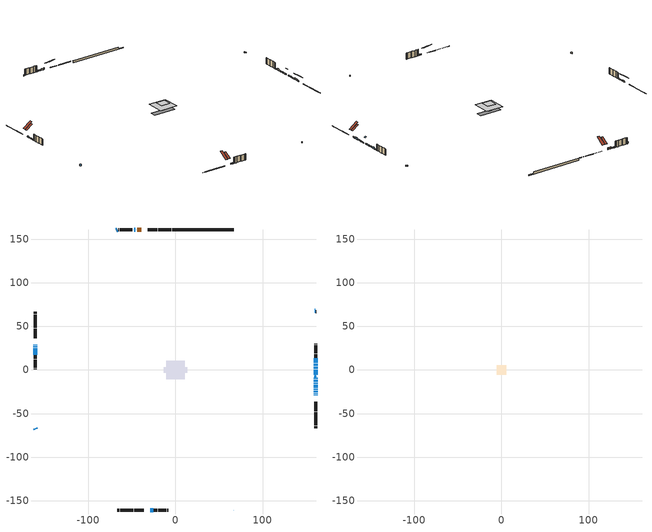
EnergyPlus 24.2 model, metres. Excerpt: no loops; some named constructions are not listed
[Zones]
conditioned space
 floor outside (Floor1 construction): -1.49,-1.49 -1.49,1.49 1.49,1.49 1.49,-1.49 z0.58
 floor outside (Floor2 construction): -2.28,-2.28 -2.28,2.28 2.28,2.28 2.28,-2.28 z0.58
 floor adiabatic (AdiabaticFloorConstruction): -10.5,-10.5 -10.5,10.5 10.5,10.5 10.5,-10.5 z5.46
 floor foundation (Slab1 construction): -13.54,-3.3 -13.54,3.3 13.54,3.3 13.54,-3.3 z-1.86
 wall outside (RimJoist1 construction): -1.52,161.19 -3.96,161.19 / -66.77,-161.19 -64.33,-161.19 / -161.19,66.77 -161.19,64.33 / 161.19,-66.77 161.19,-64.33 z0.58:0.88
 wall outside (RimJoist2 construction): -4.89,161.19 -19.96,161.19 / -63.4,-161.19 -48.33,-161.19 / -161.19,63.4 -161.19,48.33 / 161.19,-63.4 161.19,-48.33 z0.58:0.88
 wall outside (RimJoist3 construction): -20.89,161.19 -31.58,161.19 / -47.4,-161.19 -36.71,-161.19 / -161.19,47.4 -161.19,36.71 / 161.19,-47.4 161.19,-36.71 z0.58:0.88
 wall outside (AdiabaticWallConstruction 1): -39.56,161.19 -40.25,161.19 / -41.17,161.19 -43.82,161.19 z0.58:2.61
 wall outside (AdiabaticWallConstruction): 161.19,-28.73 161.19,-28.34 / 161.19,-27.42 161.19,-26.5 / -44.75,161.19 -45.21,161.19 / -46.13,161.19 -47.35,161.19 / -28.73,-161.19 -26.82,-161.19 / 161.19,-20.36 161.19,-16.7 / 161.19,-15.78 161.19,-14.55 / 161.19,-13.63 161.19,-11.19 / -48.28,161.19 -48.74,161.19 / 160.21,67.75 159.88,68.07 / 66.77,-161.19 67.09,-160.86 / -161.19,19.54 -161.19,17.71 / -25.89,-161.19 -25.69,-161.19 / 161.19,-5.69 161.19,-4.47 / 161.19,-3.54 161.19,-1.1 / 161.19,-0.17 161.19,0.44 / 161.19,1.37 161.19,3.8 / 161.19,4.73 161.19,7.17 / 161.19,10.86 161.19,13.3 z0.58:1.8; 161.19,-25.57 161.19,-23.74 / 161.19,-22.82 161.19,-21.29 / 161.19,8.1 161.19,9.93 z0.58:2.61; 161.19,66.77 160.86,67.09 / 161.19,-10.26 161.19,-9.04 z0.58:1.5; -66.77,161.19 -67.84,160.11 / -161.19,-66.77 -160.11,-67.84 / -161.19,27.49 -161.19,25.97 z0.58:2.1; -161.19,28.73 -161.19,28.42 z0.58:1.19; -161.19,25.04 -161.19,20.47 z0.58:1.49
 wall outside (Wall1 construction): -49.67,161.19 -50.5,161.19 / -24.76,-161.19 -23.93,-161.19 / -161.19,16.78 -161.19,15.95 / 161.19,14.23 161.19,15.06 z0.58:7.9
 wall outside (Wall2 construction): -51.43,161.19 -53.47,161.19 / -23,-161.19 -20.95,-161.19 / -161.19,15.02 -161.19,12.97 / 161.19,15.99 161.19,18.03 z0.58:7.9
 wall outside (Wall3 construction): -54.4,161.19 -58.54,161.19 / -20.02,-161.19 -15.89,-161.19 / -161.19,12.05 -161.19,7.91 / 161.19,18.96 161.19,23.09 z0.58:7.9
 wall outside (Wall4 construction): -59.47,161.19 -63.94,161.19 / -14.96,-161.19 -10.48,-161.19 / -161.19,6.98 -161.19,2.51 / 161.19,24.02 161.19,28.5 z0.58:7.9
 wall outside (Wall5 construction): -64.87,161.19 -65.84,161.19 / -9.56,-161.19 -8.59,-161.19 / -161.19,1.58 -161.19,0.61 / 161.19,29.43 161.19,30.4 z0.58:7.9
 wall foundation (FoundationWall1 construction): -0.59,161.19,-1.86 -0.59,161.19,0.58 60.03,161.19,0.58 60.03,161.19,-1.19 66.77,161.19,-1.19 66.77,161.19,-1.86
 window (WindowConstruction 22): 161.19,-28.73 161.19,-28.34 z0.58:1.8
 window (WindowConstruction 3): 161.19,-27.42 161.19,-26.5 z0.58:1.8
 window (WindowConstruction 4): 161.19,-25.57 161.19,-23.74 z0.58:2.61
 window (WindowConstruction 5): -44.75,161.19 -45.21,161.19 z0.58:1.8
 window (WindowConstruction 6): -46.13,161.19 -47.35,161.19 z0.58:1.8
 window (WindowConstruction 7): 161.19,66.77 160.87,67.09 z0.58:1.49
 window (WindowConstruction 8): -66.77,161.19 -67.84,160.11 z0.58:2.1
 window (WindowConstruction 23): -161.19,28.73 -161.19,28.42 z0.58:1.19
 window (WindowConstruction 9): -28.73,-161.19 -26.82,-161.19 z0.58:1.8
 window (WindowConstruction 10): -161.19,-66.77 -160.11,-67.84 z0.58:2.1
 window (WindowConstruction 11): -161.19,27.49 -161.19,25.97 z0.58:2.1
 window (WindowConstruction 12): 161.19,-22.81 161.19,-21.29 z0.58:2.61
 window (WindowConstruction 13): 161.19,-20.36 161.19,-16.7 z0.58:1.8
 window (WindowConstruction 14): 161.19,-15.77 161.19,-14.56 z0.58:1.8
 window (WindowConstruction 15): 161.19,-13.63 161.19,-11.19 z0.58:1.8
 window (WindowConstruction 16): -48.28,161.19 -48.74,161.19 z0.58:1.8
 window (WindowConstruction 17): 160.21,67.75 159.89,68.07 z0.58:1.8
 window (WindowConstruction 18): 66.77,-161.19 67.09,-160.87 z0.58:1.8
 window (WindowConstruction 19): -161.19,25.04 -161.19,20.47 z0.58:1.49
 window (WindowConstruction): 161.19,-10.26 161.19,-9.04 z0.58:1.49
 window (WindowConstruction 20): -161.19,19.54 -161.19,17.71 z0.58:1.8
 window (WindowConstruction 21): -25.89,-161.19 -25.69,-161.19 z0.58:1.8
 window (WindowConstruction 24): 161.19,-5.69 161.19,-4.47 z0.58:1.8
 window (WindowConstruction 1): 161.19,-3.54 161.19,-1.1 z0.58:1.8
 window (WindowConstruction 25): 161.19,-0.17 161.19,0.44 z0.58:1.8
 window (WindowConstruction 26): 161.19,1.37 161.19,3.8 z0.58:1.8
 window (WindowConstruction 27): 161.19,4.73 161.19,7.17 z0.58:1.8
 window (WindowConstruction 28): 161.19,8.1 161.19,9.93 z0.58:2.61
 window (WindowConstruction 2): 161.19,10.86 161.19,13.3 z0.58:1.8
 door (Door): -39.56,161.19 -40.25,161.19 z0.58:2.61
 door (Door 1): -41.17,161.19 -43.82,161.19 z0.58:2.61
 ceiling adiabatic (AdiabaticFloorConstruction): 10.5,-10.5 10.5,10.5 -10.5,10.5 -10.5,-10.5 z5.46
 roof outside (Roof2 construction): -38.64,161.19,7.9 -38.64,153.49,13.03 -36.32,153.49,13.03 -36.32,161.19,7.9; -29.65,-161.19,7.9 -29.65,-153.49,13.03 -31.97,-153.49,13.03 -31.97,-161.19,7.9; -161.19,29.65,7.9 -153.49,29.65,13.03 -153.49,31.97,13.03 -161.19,31.97,7.9; 161.19,-29.65,7.9 153.49,-29.65,13.03 153.49,-31.97,13.03 161.19,-31.97,7.9
 roof outside (AdiabaticRoofConstruction): 161.19,-6.62,7.89 159.95,-6.62,8.72 159.95,-8.11,8.72 161.19,-8.11,7.89
 skylight (SkylightConstruction): 161.19,-6.62,7.9 159.95,-6.62,8.72 159.95,-8.11,8.72 161.19,-8.11,7.9
attic - vented
 floor to conditioned space (Floor3 construction Reversed): -5.26,-5.26 -5.26,5.26 5.26,5.26 5.26,-5.26 z7.9
 roof outside (Roof1 construction): -35.39,161.19,7.9 -35.39,151.59,14.3 -32.51,151.59,14.3 -32.51,161.19,7.9; -32.9,-161.19,7.9 -32.9,-151.59,14.3 -35.78,-151.59,14.3 -35.78,-161.19,7.9; -161.19,32.9,7.9 -151.59,32.9,14.3 -151.59,35.78,14.3 -161.19,35.78,7.9; 161.19,-32.9,7.9 151.59,-32.9,14.3 151.59,-35.78,14.3 161.19,-35.78,7.9
[Construction]
Floor3 construction: ceiling loosefill ins, ceiling stud and cavity, gypsum board
[EnergyManagementSystem:Program]
component_loads_program: Set loads_htg_walls = 0; Set loads_htg_rim_joists = 0; Set loads_htg_foundation_walls = 0; Set loads_htg_floors = 0; Set loads_htg_slabs = 0; Set loads_htg_ceilings = 0; Set loads_htg_roofs = 0; Set loads_htg_windows_conduction = 0; Set loads_htg_windows_solar = 0; Set loads_htg_doors = 0; Set loads_htg_skylights_conduction = 0; Set loads_htg_skylights_solar = 0; Set loads_htg_internal_mass = 0; Set loads_htg_intgains = 0; Set loads_htg_lighting = 0; Set loads_htg_infil = 0; Set loads_htg_mechvent = 0; Set loads_htg_natvent = 0; Set loads_htg_whf = 0; Set loads_htg_ducts = 0; Set loads_clg_walls = 0; Set loads_clg_rim_joists = 0; Set loads_clg_foundation_walls = 0; Set loads_clg_floors = 0; Set loads_clg_slabs = 0; Set loads_clg_ceilings = 0; Set loads_clg_roofs = 0; Set loads_clg_windows_conduction = 0; Set loads_clg_windows_solar = 0; Set loads_clg_doors = 0; Set loads_clg_skylights_conduction = 0; Set loads_clg_skylights_solar = 0; Set loads_clg_internal_mass = 0; Set loads_clg_intgains = 0; Set loads_clg_lighting = 0; Set loads_clg_infil = 0; Set loads_clg_mechvent = 0; Set loads_clg_natvent = 0; Set loads_clg_whf = 0; Set loads_clg_ducts = 0; Set hr_walls = 0; Set hr_walls = hr_walls + s_conv_23 + s_ig_23 + s_sol_23 + s_lgt_23 + s_surf_23; Set hr_walls = hr_walls + s_conv_24 + s_ig_24 + s_sol_24 + s_lgt_24 + s_surf_24; Set hr_walls = hr_walls + s_conv_25 + s_ig_25 + s_sol_25 + s_lgt_25 + s_surf_25; Set hr_walls = hr_walls + s_conv_26 + s_ig_26 + s_sol_26 + s_lgt_26 + s_surf_26; Set hr_walls = hr_walls + s_conv_27 + s_ig_27 + s_sol_27 + s_lgt_27 + s_surf_27; Set hr_walls = hr_walls + s_conv_28 + s_ig_28 + s_sol_28 + s_lgt_28 + s_surf_28; Set hr_walls = hr_walls + s_conv_29 + s_ig_29 + s_sol_29 + s_lgt_29 + s_surf_29; Set hr_walls = hr_walls + s_conv_30 + s_ig_30 + s_sol_30 + s_lgt_30 + s_surf_30; Set hr_walls = hr_walls + s_conv_31 + s_ig_31 + s_sol_31 + s_lgt_31 + s_surf_31; Set hr_walls = hr_walls + s_conv_32 + s_ig_32 + s_sol_32 + s_lgt_32 + s_surf_32; Set hr_walls = hr_walls + s_conv_33 + s_ig_33 + s_sol_33 + s_lgt_33 + s_surf_33; Set hr_walls = hr_walls + s_conv_34 + s_ig_34 + s_sol_34 + s_lgt_34 + s_surf_34; Set hr_walls = hr_walls + s_conv_35 + s_ig_35 + s_sol_35 + s_lgt_35 + s_surf_35; Set hr_walls = hr_walls + s_conv_36 + s_ig_36 + s_sol_36 + s_lgt_36 + s_surf_36; Set hr_walls = hr_walls + s_conv_37 + s_ig_37 + s_sol_37 + s_lgt_37 + s_surf_37; Set hr_walls = hr_walls + s_conv_38 + s_ig_38 + s_sol_38 + s_lgt_38 + s_surf_38; Set hr_walls = hr_walls + s_conv_39 + s_ig_39 + s_sol_39 + s_lgt_39 + s_surf_39; Set hr_walls = hr_walls + s_conv_40 + s_ig_40 + s_sol_40 + s_lgt_40 + s_surf_40; Set hr_walls = hr_walls + s_conv_41 + s_ig_41 + s_sol_41 + s_lgt_41 + s_surf_41; Set hr_walls = hr_walls + s_conv_42 + s_ig_42 + s_sol_42 + s_lgt_42 + s_surf_42; Set hr_rim_joists = 0; Set hr_rim_joists = hr_rim_joists + s_conv_6 + s_ig_6 + s_sol_6 + s_lgt_6 + s_surf_6; Set hr_rim_joists = hr_rim_joists + s_conv_7 + s_ig_7 + s_sol_7 + s_lgt_7 + s_surf_7; Set hr_rim_joists = hr_rim_joists + s_conv_8 + s_ig_8 + s_sol_8 + s_lgt_8 + s_surf_8; Set hr_rim_joists = hr_rim_joists + s_conv_9 + s_ig_9 + s_sol_9 + s_lgt_9 + s_surf_9; Set hr_rim_joists = hr_rim_joists + s_conv_10 + s_ig_10 + s_sol_10 + s_lgt_10 + s_surf_10; Set hr_rim_joists = hr_rim_joists + s_conv_11 + s_ig_11 + s_sol_11 + s_lgt_11 + s_surf_11; Set hr_rim_joists = hr_rim_joists + s_conv_12 + s_ig_12 + s_sol_12 + s_lgt_12 + s_surf_12; Set hr_rim_joists = hr_rim_joists + s_conv_13 + s_ig_13 + s_sol_13 + s_lgt_13 + s_surf_13; Set hr_rim_joists = hr_rim_joists + s_conv_14 + s_ig_14 + s_sol_14 + s_lgt_14 + s_surf_14; Set hr_rim_joists = hr_rim_joists + s_conv_15 + s_ig_15 + s_sol_15 + s_lgt_15 + s_surf_15; Set hr_rim_joists = hr_rim_joists + s_conv_16 + s_ig_16 + s_sol_16 + s_lgt_16 + s_surf_16; Set hr_rim_joists = hr_rim_joists + s_conv_17 + s_ig_17 + s_sol_17 + s_lgt_17 + s_surf_17; Set hr_foundation_walls = 0; Set hr_foundation_walls = hr_foundation_walls + s_conv_3 + s_ig_3 + s_sol_3 + s_lgt_3 + s_surf_3; Set hr_floors = 0; Set hr_floors = hr_floors + s_conv + s_ig + s_sol + s_lgt + s_surf; Set hr_floors = hr_floors + s_conv_1 + s_ig_1 + s_sol_1 + s_lgt_1 + s_surf_1; Set hr_slabs = 0; Set hr_slabs = hr_slabs + s_conv_22 + s_ig_22 + s_sol_22 + s_lgt_22 + s_surf_22; Set hr_ceilings = 0; Set hr_ceilings = hr_ceilings + s_conv_2 + s_ig_2 + s_sol_2 + s_lgt_2 + s_surf_2; Set hr_roofs = 0; Set hr_roofs = hr_roofs + s_conv_18 + s_ig_18 + s_sol_18 + s_lgt_18 + s_surf_18; Set hr_roofs = hr_roofs + s_conv_19 + s_ig_19 + s_sol_19 + s_lgt_19 + s_surf_19; Set hr_roofs = hr_roofs + s_conv_20 + s_ig_20 + s_sol_20 + s_lgt_20 + s_surf_20; Set hr_roofs = hr_roofs + s_conv_21 + s_ig_21 + s_sol_21 + s_lgt_21 + s_surf_21; Set hr_windows_conduction = 0; Set hr_windows_conduction = hr_windows_conduction + ss_conv_2; Set hr_windows_conduction = hr_windows_conduction + ss_ig_2; Set hr_windows_conduction = hr_windows_conduction + ss_surf_2; Set hr_windows_conduction = hr_windows_conduction + ss_conv_3; Set hr_windows_conduction = hr_windows_conduction + ss_ig_3; Set hr_windows_conduction = hr_windows_conduction + ss_surf_3; Set hr_windows_conduction = hr_windows_conduction + ss_conv_4; Set hr_windows_conduction = hr_windows_conduction + ss_ig_4; Set hr_windows_conduction = hr_windows_conduction + ss_surf_4; Set hr_windows_conduction = hr_windows_conduction + ss_conv_5; Set hr_windows_conduction = hr_windows_conduction + ss_ig_5; Set hr_windows_conduction = hr_windows_conduction + ss_surf_5; Set hr_windows_conduction = hr_windows_conduction + ss_conv_6; Set hr_windows_conduction = hr_windows_conduction + ss_ig_6; Set hr_windows_conduction = hr_windows_conduction + ss_surf_6; Set hr_windows_conduction = hr_windows_conduction + ss_conv_7; Set hr_windows_conduction = hr_windows_conduction + ss_ig_7; Set hr_windows_conduction = hr_windows_conduction + ss_surf_7; Set hr_windows_conduction = hr_windows_conduction + ss_conv_8; Set hr_windows_conduction = hr_windows_conduction + ss_ig_8; Set hr_windows_conduction = hr_windows_conduction + ss_surf_8; Set hr_windows_conduction = hr_windows_conduction + ss_conv_9; Set hr_windows_conduction = hr_windows_conduction + ss_ig_9; Set hr_windows_conduction = hr_windows_conduction + ss_surf_9; Set hr_windows_conduction = hr_windows_conduction + ss_conv_10; Set hr_windows_conduction = hr_windows_conduction + ss_ig_10; Set hr_windows_conduction = hr_windows_conduction + ss_surf_10; Set hr_windows_conduction = hr_windows_conduction + ss_conv_11; Set hr_windows_conduction = hr_windows_conduction + ss_ig_11; Set hr_windows_conduction = hr_windows_conduction + ss_surf_11; Set hr_windows_conduction = hr_windows_conduction + ss_conv_12; Set hr_windows_conduction = hr_windows_conduction + ss_ig_12; Set hr_windows_conduction = hr_windows_conduction + ss_surf_12; Set hr_windows_conduction = hr_windows_conduction + ss_conv_13; Set hr_windows_conduction = hr_windows_conduction + ss_ig_13; Set hr_windows_conduction = hr_windows_conduction + ss_surf_13; Set hr_windows_conduction = hr_windows_conduction + ss_conv_14; Set hr_windows_conduction = hr_windows_conduction + ss_ig_14; Set hr_windows_conduction = hr_windows_conduction + ss_surf_14; Set hr_windows_conduction = hr_windows_conduction + ss_conv_15; Set hr_windows_conduction = hr_windows_conduction + ss_ig_15; Set hr_windows_conduction = hr_windows_conduction + ss_surf_15; Set hr_windows_conduction = hr_windows_conduction + ss_conv_16; Set hr_windows_conduction = hr_windows_conduction + ss_ig_16; Set hr_windows_conduction = hr_windows_conduction + ss_surf_16; Set hr_windows_conduction = hr_windows_conduction + ss_conv_17; Set hr_windows_conduction = hr_windows_conduction + ss_ig_17; Set hr_windows_conduction = hr_windows_conduction + ss_surf_17; Set hr_windows_conduction = hr_windows_conduction + ss_conv_18; Set hr_windows_conduction = hr_windows_conduction + ss_ig_18; Set hr_windows_conduction = hr_windows_conduction + ss_surf_18; Set hr_windows_conduction = hr_windows_conduction + ss_conv_19; Set hr_windows_conduction = hr_windows_conduction + ss_ig_19; Set hr_windows_conduction = hr_windows_conduction + ss_surf_19; Set hr_windows_conduction = hr_windows_conduction + ss_conv_20; Set hr_windows_conduction = hr_windows_conduction + ss_ig_20; Set hr_windows_conduction = hr_windows_conduction + ss_surf_20; Set hr_windows_conduction = hr_windows_conduction + ss_conv_21; Set hr_windows_conduction = hr_windows_conduction + ss_ig_21; Set hr_windows_conduction = hr_windows_conduction + ss_surf_21; Set hr_windows_conduction = hr_windows_conduction + ss_conv_22; Set hr_windows_conduction = hr_windows_conduction + ss_ig_22; Set hr_windows_conduction = hr_windows_conduction + ss_surf_22; Set hr_windows_conduction = hr_windows_conduction + ss_conv_23; Set hr_windows_conduction = hr_windows_conduction + ss_ig_23; Set hr_windows_conduction = hr_windows_conduction + ss_surf_23; Set hr_windows_conduction = hr_windows_conduction + ss_conv_25; Set hr_windows_conduction = hr_windows_conduction + ss_ig_25; Set hr_windows_conduction = hr_windows_conduction + ss_surf_25; Set hr_windows_conduction = hr_windows_conduction + ss_conv_26; Set hr_windows_conduction = hr_windows_conduction + ss_ig_26; Set hr_windows_conduction = hr_windows_conduction + ss_surf_26; Set hr_windows_conduction = hr_windows_conduction + ss_conv_27; Set hr_windows_conduction = hr_windows_conduction + ss_ig_27; Set hr_windows_conduction = hr_windows_conduction + ss_surf_27; Set hr_windows_conduction = hr_windows_conduction + ss_conv_28; Set hr_windows_conduction = hr_windows_conduction + ss_ig_28; Set hr_windows_conduction = hr_windows_conduction + ss_surf_28; Set hr_windows_conduction = hr_windows_conduction + ss_conv_29; Set hr_windows_conduction = hr_windows_conduction + ss_ig_29; Set hr_windows_conduction = hr_windows_conduction + ss_surf_29; Set hr_windows_conduction = hr_windows_conduction + ss_conv_30; Set hr_windows_conduction = hr_windows_conduction + ss_ig_30; Set hr_windows_conduction = hr_windows_conduction + ss_surf_30; Set hr_windows_conduction = hr_windows_conduction + ss_conv_31; Set hr_windows_conduction = hr_windows_conduction + ss_ig_31; Set hr_windows_conduction = hr_windows_conduction + ss_surf_31; Set hr_windows_solar = 0; Set hr_windows_solar = hr_windows_solar - ss_trans_in * ZoneTimestep * 3600 + ss_back_out * ZoneTimestep * 3600 + ss_trans_out * ZoneTimestep * 3600; Set hr_windows_solar = hr_windows_solar - ss_trans_in_1 * ZoneTimestep * 3600 + ss_back_out_1 * ZoneTimestep * 3600 + ss_trans_out_1 * ZoneTimestep * 3600; Set hr_windows_solar = hr_windows_solar - ss_trans_in_2 * ZoneTimestep * 3600 + ss_back_out_2 * ZoneTimestep * 3600 + ss_trans_out_2 * ZoneTimestep * 3600; Set hr_windows_solar = hr_windows_solar - ss_trans_in_3 * ZoneTimestep * 3600 + ss_back_out_3 * ZoneTimestep * 3600 + ss_trans_out_3 * ZoneTimestep * 3600; Set hr_windows_solar = hr_windows_solar - ss_trans_in_4 * ZoneTimestep * 3600 + ss_back_out_4 * ZoneTimestep * 3600 + ss_trans_out_4 * ZoneTimestep * 3600; Set hr_windows_solar = hr_windows_solar - ss_trans_in_5 * ZoneTimestep * 3600 + ss_back_out_5 * ZoneTimestep * 3600 + ss_trans_out_5 * ZoneTimestep * 3600; Set hr_windows_solar = hr_windows_solar - ss_trans_in_6 * ZoneTimestep * 3600 + ss_back_out_6 * ZoneTimestep * 3600 + ss_trans_out_6 * ZoneTimestep * 3600; Set hr_windows_solar = hr_windows_solar - ss_trans_in_7 * ZoneTimestep * 3600 + ss_back_out_7 * ZoneTimestep * 3600 + ss_trans_out_7 * ZoneTimestep * 3600; Set hr_windows_solar = hr_windows_solar - ss_trans_in_8 * ZoneTimestep * 3600 + ss_back_out_8 * ZoneTimestep * 3600 + ss_trans_out_8 * ZoneTimestep * 3600; Set hr_windows_solar = hr_windows_solar - ss_trans_in_9 * ZoneTimestep * 3600 + ss_back_out_9 * ZoneTimestep * 3600 + ss_trans_out_9 * ZoneTimestep * 3600; Set hr_windows_solar = hr_windows_solar - ss_trans_in_10 * ZoneTimestep * 3600 + ss_back_out_10 * ZoneTimestep * 3600 + ss_trans_out_10 * ZoneTimestep * 3600; Set hr_windows_solar = hr_windows_solar - ss_trans_in_11 * ZoneTimestep * 3600 + ss_back_out_11 * ZoneTimestep * 3600 + ss_trans_out_11 * ZoneTimestep * 3600; Set hr_windows_solar = hr_windows_solar - ss_trans_in_12 * ZoneTimestep * 3600 + ss_back_out_12 * ZoneTimestep * 3600 + ss_trans_out_12 * ZoneTimestep * 3600; Set hr_windows_solar = hr_windows_solar - ss_trans_in_13 * ZoneTimestep * 3600 + ss_back_out_13 * ZoneTimestep * 3600 + ss_trans_out_13 * ZoneTimestep * 3600; Set hr_windows_solar = hr_windows_solar - ss_trans_in_14 * ZoneTimestep * 3600 + ss_back_out_14 * ZoneTimestep * 3600 + ss_trans_out_14 * ZoneTimestep * 3600; Set hr_windows_solar = hr_windows_solar - ss_trans_in_15 * ZoneTimestep * 3600 + ss_back_out_15 * ZoneTimestep * 3600 + ss_trans_out_15 * ZoneTimestep * 3600; Set hr_windows_solar = hr_windows_solar - ss_trans_in_16 * ZoneTimestep * 3600 + ss_back_out_16 * ZoneTimestep * 3600 + ss_trans_out_16 * ZoneTimestep * 3600; Set hr_windows_solar = hr_windows_solar - ss_trans_in_17 * ZoneTimestep * 3600 + ss_back_out_17 * ZoneTimestep * 3600 + ss_trans_out_17 * ZoneTimestep * 3600; Set hr_windows_solar = hr_windows_solar - ss_trans_in_18 * ZoneTimestep * 3600 + ss_back_out_18 * ZoneTimestep * 3600 + ss_trans_out_18 * ZoneTimestep * 3600; Set hr_windows_solar = hr_windows_solar - ss_trans_in_19 * ZoneTimestep * 3600 + ss_back_out_19 * ZoneTimestep * 3600 + ss_trans_out_19 * ZoneTimestep * 3600; Set hr_windows_solar = hr_windows_solar - ss_trans_in_20 * ZoneTimestep * 3600 + ss_back_out_20 * ZoneTimestep * 3600 + ss_trans_out_20 * ZoneTimestep * 3600; Set hr_windows_solar = hr_windows_solar - ss_trans_in_21 * ZoneTimestep * 3600 + ss_back_out_21 * ZoneTimestep * 3600 + ss_trans_out_21 * ZoneTimestep * 3600; Set hr_windows_solar = hr_windows_solar - ss_trans_in_23 * ZoneTimestep * 3600 + ss_back_out_23 * ZoneTimestep * 3600 + ss_trans_out_23 * ZoneTimestep * 3600; Set hr_windows_solar = hr_windows_solar - ss_trans_in_24 * ZoneTimestep * 3600 + ss_back_out_24 * ZoneTimestep * 3600 + ss_trans_out_24 * ZoneTimestep * 3600; Set hr_windows_solar = hr_windows_solar - ss_trans_in_25 * ZoneTimestep * 3600 + ss_back_out_25 * ZoneTimestep * 3600 + ss_trans_out_25 * ZoneTimestep * 3600; Set hr_windows_solar = hr_windows_solar - ss_trans_in_26 * ZoneTimestep * 3600 + ss_back_out_26 * ZoneTimestep * 3600 + ss_trans_out_26 * ZoneTimestep * 3600; Set hr_windows_solar = hr_windows_solar - ss_trans_in_27 * ZoneTimestep * 3600 + ss_back_out_27 * ZoneTimestep * 3600 + ss_trans_out_27 * ZoneTimestep * 3600; Set hr_windows_solar = hr_windows_solar - ss_trans_in_28 * ZoneTimestep * 3600 + ss_back_out_28 * ZoneTimestep * 3600 + ss_trans_out_28 * ZoneTimestep * 3600; Set hr_windows_solar = hr_windows_solar - ss_trans_in_29 * ZoneTimestep * 3600 + ss_back_out_29 * ZoneTimestep * 3600 + ss_trans_out_29 * ZoneTimestep * 3600; Set hr_doors = 0; Set hr_doors = hr_doors + ss_sol; Set hr_doors = hr_doors + ss_lgt; Set hr_doors = hr_doors + ss_conv; Set hr_doors = hr_doors + ss_ig; Set hr_doors = hr_doors + ss_surf; Set hr_doors = hr_doors + ss_sol_1; Set hr_doors = hr_doors + ss_lgt_1; Set hr_doors = hr_doors + ss_conv_1; Set hr_doors = hr_doors + ss_ig_1; Set hr_doors = hr_doors + ss_surf_1; Set hr_skylights_conduction = 0; Set hr_skylights_conduction = hr_skylights_conduction + ss_conv_24; Set hr_skylights_conduction = hr_skylights_conduction + ss_ig_24; Set hr_skylights_conduction = hr_skylights_conduction + ss_surf_24; Set hr_skylights_solar = 0; Set hr_skylights_solar = hr_skylights_solar - ss_trans_in_22 * ZoneTimestep * 3600 + ss_back_out_22 * ZoneTimestep * 3600 + ss_trans_out_22 * ZoneTimestep * 3600; Set hr_internal_mass = 0; Set hr_internal_mass = hr_internal_mass + s_conv_4 + s_ig_4 + s_sol_4 + s_lgt_4 + s_surf_4; Set hr_internal_mass = hr_internal_mass + s_conv_5 + s_ig_5 + s_sol_5 + s_lgt_5 + s_surf_5; Set hr_internal_mass = hr_internal_mass + im_conv + im_ig + im_sol + im_lgt + im_surf; Set hr_internal_mass = hr_internal_mass + im_conv_1 + im_ig_1 + im_sol_1 + im_lgt_1 + im_surf_1; Set hr_intgains = 0; Set hr_intgains = hr_intgains - ig_ee_conv - ig_ee_rad - ig_ee_conv_1 - ig_ee_rad_1 - ig_ee_conv_2 - ig_ee_rad_2 - ig_ee_conv_3 - ig_ee_rad_3 - ig_ee_conv_4 - ig_ee_rad_4 - ig_ee_conv_5 - ig_ee_rad_5 - ig_ee_conv_6 - ig_ee_rad_6 - ig_oe_conv - ig_oe_rad - ig_oe_conv_1 - ig_oe_rad_1 - ig_oe_conv_2 - ig_oe_rad_2 - ig_oe_conv_3 - ig_oe_rad_3 - ig_oe_conv_4 - ig_oe_rad_4 - ig_ppl_conv - ig_ppl_rad; Set hr_lighting = 0; Set hr_lighting = hr_lighting - ig_lgt_conv - ig_lgt_rad - ig_lgt_vis; Set hr_infil = 0; Set hr_infil = hr_infil - airflow_gain + airflow_loss; Set hr_natvent = 0; Set hr_natvent = hr_natvent - airflow_gain_1 + airflow_loss_1; Set hr_whf = 0; Set hr_whf = hr_whf - airflow_gain_2 + airflow_loss_2; Set hr_mechvent = 0; Set hr_mechvent = hr_mechvent - mv_conv - mv_rad - mv_conv_1 - mv_rad_1 - mv_conv_2 - mv_rad_2 - mv_conv_3 - mv_rad_3 - mv_conv_4 - mv_rad_4 - mv_conv_5 - mv_rad_5 - mv_conv_6 - mv_rad_6; Set hr_ducts = 0; Set hr_intgains = hr_intgains + dhw_loss * (0.64*(1-dhw_rtf) + 1.0*dhw_rtf); Set htg_mode = 0; Set clg_mode = 0; If (htg_load_cond > 0); Set htg_mode = 1.0; ElseIf (clg_load_cond > 0); Set clg_mode = 0.0; Else; Set htg_season = 0; Set clg_season = 0; If ((DayOfYear >= 1) && (DayOfYear <= 365)); Set clg_season = 1; EndIf; If ((DayOfYear >= 1) && (DayOfYear <= 365)); Set htg_season = 1; EndIf; If ((airflow_gain_1 <> 0) || (airflow_loss_1 <> 0)) && (clg_season == 1); Set clg_mode = 0.0; ElseIf ((airflow_gain_2 <> 0) || (airflow_loss_2 <> 0)) && (clg_season == 1); Set clg_mode = 0.0; Else; Set Tmid_setpoint = (htg_sp_s_1 + clg_sp_s_1) / 2; If (tin_s_1 > Tmid_setpoint) && (clg_season == 1); Set clg_mode = 0.0; ElseIf (tin_s_1 < Tmid_setpoint) && (htg_season == 1); Set htg_mode = 1.0; EndIf; EndIf; EndIf; Set loads_htg_walls = loads_htg_walls + (hr_walls * htg_mode * 1); Set loads_htg_rim_joists = loads_htg_rim_joists + (hr_rim_joists * htg_mode * 1); Set loads_htg_foundation_walls = loads_htg_foundation_walls + (hr_foundation_walls * htg_mode * 1); Set loads_htg_floors = loads_htg_floors + (hr_floors * htg_mode * 1); Set loads_htg_slabs = loads_htg_slabs + (hr_slabs * htg_mode * 1); Set loads_htg_ceilings = loads_htg_ceilings + (hr_ceilings * htg_mode * 1); Set loads_htg_roofs = loads_htg_roofs + (hr_roofs * htg_mode * 1); Set loads_htg_windows_conduction = loads_htg_windows_conduction + (hr_windows_conduction * htg_mode * 1); Set loads_htg_windows_solar = loads_htg_windows_solar + (hr_windows_solar * htg_mode * 1); Set loads_htg_doors = loads_htg_doors + (hr_doors * htg_mode * 1); Set loads_htg_skylights_conduction = loads_htg_skylights_conduction + (hr_skylights_conduction * htg_mode * 1); Set loads_htg_skylights_solar = loads_htg_skylights_solar + (hr_skylights_solar * htg_mode * 1); Set loads_htg_internal_mass = loads_htg_internal_mass + (hr_internal_mass * htg_mode * 1); Set loads_htg_intgains = loads_htg_intgains + (hr_intgains * htg_mode * 1); Set loads_htg_lighting = loads_htg_lighting + (hr_lighting * htg_mode * 1); Set loads_htg_infil = loads_htg_infil + (hr_infil * htg_mode * 1); Set loads_htg_mechvent = loads_htg_mechvent + (hr_mechvent * htg_mode * 1); Set loads_htg_natvent = loads_htg_natvent + (hr_natvent * htg_mode * 1); Set loads_htg_whf = loads_htg_whf + (hr_whf * htg_mode * 1); Set loads_htg_ducts = loads_htg_ducts + (hr_ducts * htg_mode * 1); Set loads_clg_walls = loads_clg_walls + (-hr_walls * clg_mode * 1); Set loads_clg_rim_joists = loads_clg_rim_joists + (-hr_rim_joists * clg_mode * 1); Set loads_clg_foundation_walls = loads_clg_foundation_walls + (-hr_foundation_walls * clg_mode * 1); Set loads_clg_floors = loads_clg_floors + (-hr_floors * clg_mode * 1); Set loads_clg_slabs = loads_clg_slabs + (-hr_slabs * clg_mode * 1); Set loads_clg_ceilings = loads_clg_ceilings + (-hr_ceilings * clg_mode * 1); Set loads_clg_roofs = loads_clg_roofs + (-hr_roofs * clg_mode * 1); Set loads_clg_windows_conduction = loads_clg_windows_conduction + (-hr_windows_conduction * clg_mode * 1); Set loads_clg_windows_solar = loads_clg_windows_solar + (-hr_windows_solar * clg_mode * 1); Set loads_clg_doors = loads_clg_doors + (-hr_doors * clg_mode * 1); Set loads_clg_skylights_conduction = loads_clg_skylights_conduction + (-hr_skylights_conduction * clg_mode * 1); Set loads_clg_skylights_solar = loads_clg_skylights_solar + (-hr_skylights_solar * clg_mode * 1); Set loads_clg_internal_mass = loads_clg_internal_mass + (-hr_internal_mass * clg_mode * 1); Set loads_clg_intgains = loads_clg_intgains + (-hr_intgains * clg_mode * 1); Set loads_clg_lighting = loads_clg_lighting + (-hr_lighting * clg_mode * 1); Set loads_clg_infil = loads_clg_infil + (-hr_infil * clg_mode * 1); Set loads_clg_mechvent = loads_clg_mechvent + (-hr_mechvent * clg_mode * 1); Set loads_clg_natvent = loads_clg_natvent + (-hr_natvent * clg_mode * 1); Set loads_clg_whf = loads_clg_whf + (-hr_whf * clg_mode * 1); Set loads_clg_ducts = loads_clg_ducts + (-hr_ducts * clg_mode * 1)
infil_program: Set p_m = 0.14; Set p_s = 0.22; Set s_m = 270; Set s_s = 370; Set z_m = 9.99744; Set z_s = 7.978819738654402; Set f_t = (((s_m/z_m)^p_m)*((z_s/s_s)^p_s)); Set Tdiff = tin_s-tout_s; Set dT = @Abs Tdiff; Set c = 0.2158; Set Cs = 0.1267; Set Cw = 0.1507; Set n = 0.65; Set sft = (f_t*0.54); Set temp1 = ((c*Cw)*((sft*site_vw_s)^(2*n)))^2; Set Qinf = (((c*Cs*(dT^n))^2)+temp1)^0.5; Set Qinf = (@Max Qinf 0); Set mech_vent_house_fan_sensible_load_act = 0.0; Set mech_vent_house_fan_latent_load_act = 0.0; Set OASupInPb = out_pb_s; Set OASupInTemp = tout_s; Set OASupInW = out_wt_s; Set OASupRho = (@RhoAirFnPbTdbW OASupInPb OASupInTemp OASupInW); Set OASupCp = (@CpAirFnW OASupInW); Set OASupInEnth = (@HFnTdbW OASupInTemp OASupInW); Set ZoneTemp = tin_s; Set ZoneW = win_s; Set ZoneCp = (@CpAirFnW ZoneW); Set ZoneAirEnth = (@HFnTdbW ZoneTemp ZoneW); Set mech_vent_house_fan_cfis_act = 0.0; Set QWHV_cfis_sup = 0.0; Set QWHV_cfis_suppl_sup = 0.0; Set QWHV_cfis_suppl_exh = 0.0; Set Qrange = 0; Set Qbath = 0; Set Qbath = Qbath + 0.033 * mech_vent_bath_fan_0_sch_s; Set Qbath = Qbath + 0.033 * mech_vent_bath_fan_1_sch_s; Set Qbath = Qbath + 0.033 * mech_vent_bath_fan_2_sch_s; Set Qdryer = 0; Set Qdryer = Qdryer + 0.00308 * clothes_dryer_exhaust_0_sch_s; Set QWHV_sup = 0.0; Set QWHV_exh = 0.0; Set Qsupply = QWHV_sup + QWHV_cfis_sup + QWHV_cfis_suppl_sup; Set Qexhaust = Qrange + Qbath + Qdryer + QWHV_exh + QWHV_cfis_suppl_exh; Set Qfan = (@Max Qexhaust Qsupply); Set Qducts = 0; If Qducts < 0; Set Qsupply = Qsupply - Qducts; Else; Set Qexhaust = Qexhaust + Qducts; EndIf; Set Qfan_with_ducts = (@Max Qexhaust Qsupply); Set Qimb = (@Abs (Qsupply - Qexhaust)); If Qinf + Qimb > 0; Set Qtot = Qfan_with_ducts + (Qinf^2) / (Qinf + Qimb); Else; Set Qtot = Qfan_with_ducts; EndIf; Set Qinf_adj = Qtot - Qfan; Set infil_flow_act = Qinf_adj; Set infil_program_Qinf = Qinf_adj; Set infil_program_Qfan = Qfan; Set Qload = Qfan; Set Effectiveness_Sens = 0.0; Set Effectiveness_Lat = 0.0; Set Fan_MFR = Qload * OASupRho; Set ZoneInEnth = OASupInEnth; Set ZoneInTemp = OASupInTemp; Set FanTotalToCond = Fan_MFR * (ZoneInEnth - ZoneAirEnth); Set FanSensToCond = Fan_MFR * ZoneCp * (ZoneInTemp - ZoneTemp); Set FanLatToCond = FanTotalToCond - FanSensToCond; Set mech_vent_house_fan_sensible_load_act = mech_vent_house_fan_sensible_load_act + FanSensToCond; Set mech_vent_house_fan_latent_load_act = mech_vent_house_fan_latent_load_act + FanLatToCond
total_airflows_program: Set total_infil_flow_rate = 0; Set total_mechvent_flow_rate = 0; Set total_natvent_flow_rate = 0; Set total_whf_flow_rate = 0; Set total_infil_flow_rate = total_infil_flow_rate + (infil_program_Qinf * 1); Set total_mechvent_flow_rate = total_mechvent_flow_rate + (infil_program_Qfan * 1); Set total_natvent_flow_rate = total_natvent_flow_rate + (natural_vent_program_Qnv * 1); Set total_whf_flow_rate = total_whf_flow_rate + (natural_vent_program_Qwhf * 1)
total_loads_program: Set loads_htg_tot = 0; Set loads_clg_tot = 0; If htg_load_cond > 0; Set loads_htg_tot = loads_htg_tot + (htg_load_cond - clg_load_cond) * 1.0; EndIf; Set loads_htg_tot = (@Max loads_htg_tot 0); If clg_load_cond > 0; Set loads_clg_tot = loads_clg_tot + (clg_load_cond - htg_load_cond) * 0.0; EndIf; Set loads_clg_tot = (@Max loads_clg_tot 0)
unit_heater_supply_fan_1_disaggregate_program: Set unit_heater_supply_fan_1_primary_htg = 0; If unit_heater_htg_coil_1_s > 0; Set unit_heater_supply_fan_1_primary_htg = unit_heater_supply_fan_1_s; EndIf
unit_heater_supply_fan_2_disaggregate_program: Set unit_heater_supply_fan_2_primary_htg = 0; If unit_heater_htg_coil_2_s > 0; Set unit_heater_supply_fan_2_primary_htg = unit_heater_supply_fan_2_s; EndIf
unit_heater_supply_fan_disaggregate_program: Set unit_heater_supply_fan_primary_htg = 0; If unit_heater_htg_coil_s > 0; Set unit_heater_supply_fan_primary_htg = unit_heater_supply_fan_s; EndIf
unmet_hours_program: Set htg_unmet_hours = 0; Set clg_unmet_hours = 0; Set unit_htg_unmet_hours = 0; If ((DayOfYear >= 1) && (DayOfYear <= 365)); Set unit_htg_unmet_hours = unit_htg_unmet_hours + conditioned_space_htg_unmet_s; If unit_htg_unmet_hours > htg_unmet_hours; Set htg_unmet_hours = unit_htg_unmet_hours; EndIf; EndIf
water_heater_EC_adj: If WarmupFlag == 0; Set dhw_e_cons = water_heater_energy + water_heater_on_cycle_parasitic + water_heater_off_cycle_parasitic; Set water_heater_ec_adj_act = 0.0 * dhw_e_cons / 1; EndIf
[EnergyManagementSystem:ProgramCallingManager]
boiler_hydronic_pump_disaggregate_program_calling_manager: EndOfSystemTimestepBeforeHVACReporting; boiler_hydronic_pump_disaggregate_program
boiler_hydronic_pump_power_program_calling_manager: EndOfSystemTimestepBeforeHVACReporting; boiler_hydronic_pump_power_program
component_loads_program_calling_manager: EndOfZoneTimestepAfterZoneReporting; component_loads_program
fridge_schedule_program_calling_manager: BeginZoneTimestepAfterInitHeatBalance; fridge_schedule_program
infil_program_calling_manager: BeginZoneTimestepAfterInitHeatBalance; infil_program
natural_vent_program_calling_manager: BeginZoneTimestepAfterInitHeatBalance; natural_vent_program
total_airflows_program_calling_manager: EndOfZoneTimestepAfterZoneReporting; total_airflows_program
total_loads_program_calling_manager: EndOfZoneTimestepAfterZoneReporting; total_loads_program
unit_heater_supply_fan_1_disaggregate_program_calling_manager: EndOfSystemTimestepBeforeHVACReporting; unit_heater_supply_fan_1_disaggregate_program
unit_heater_supply_fan_2_disaggregate_program_calling_manager: EndOfSystemTimestepBeforeHVACReporting; unit_heater_supply_fan_2_disaggregate_program
unit_heater_supply_fan_disaggregate_program_calling_manager: EndOfSystemTimestepBeforeHVACReporting; unit_heater_supply_fan_disaggregate_program
unmet_hours_program_calling_manager: EndOfZoneTimestepBeforeZoneReporting; unmet_hours_program
water_heater_EC_adj_ProgramManager: EndOfSystemTimestepBeforeHVACReporting; water_heater_EC_adj
[EnergyManagementSystem:OutputVariable] Type of Data in Variable=Summed
Name | EMS Variable | Update Frequency | EMS Program or Subroutine | Units
boiler hydronic pump disaggregate htg primary | boiler_hydronic_pump_primary_htg | SystemTimestep | boiler_hydronic_pump_disaggregate_program | J
unit heater supply fan 1 disaggregate htg primary | unit_heater_supply_fan_1_primary_htg | SystemTimestep | unit_heater_supply_fan_1_disaggregate_program | J
unit heater supply fan 2 disaggregate htg primary | unit_heater_supply_fan_2_primary_htg | SystemTimestep | unit_heater_supply_fan_2_disaggregate_program | J
unit heater supply fan disaggregate htg primary | unit_heater_supply_fan_primary_htg | SystemTimestep | unit_heater_supply_fan_disaggregate_program | J
loads_htg_tot_peakload_outvar; loads_htg_tot_annual_outvar; Energy Management System Output Variable 1; Energy Management System Output Variable 45 | loads_htg_tot | ZoneTimestep | total_loads_program | J
loads_clg_tot_peakload_outvar; loads_clg_tot_annual_outvar; Energy Management System Output Variable 2; Energy Management System Output Variable 46 | loads_clg_tot | ZoneTimestep | total_loads_program | J
htg_unmet_hours_annual_outvar; Energy Management System Output Variable 3 | htg_unmet_hours | ZoneTimestep | unmet_hours_program | hr
clg_unmet_hours_annual_outvar; Energy Management System Output Variable 4 | clg_unmet_hours | ZoneTimestep | unmet_hours_program | hr
loads_htg_roofs_annual_outvar; Energy Management System Output Variable 5 | loads_htg_roofs | ZoneTimestep | component_loads_program | J
loads_htg_ceilings_annual_outvar; Energy Management System Output Variable 6 | loads_htg_ceilings | ZoneTimestep | component_loads_program | J
loads_htg_walls_annual_outvar; Energy Management System Output Variable 7 | loads_htg_walls | ZoneTimestep | component_loads_program | J
loads_htg_rim_joists_annual_outvar; Energy Management System Output Variable 8 | loads_htg_rim_joists | ZoneTimestep | component_loads_program | J
loads_htg_foundation_walls_annual_outvar; Energy Management System Output Variable 9 | loads_htg_foundation_walls | ZoneTimestep | component_loads_program | J
loads_htg_doors_annual_outvar; Energy Management System Output Variable 10 | loads_htg_doors | ZoneTimestep | component_loads_program | J
loads_htg_windows_conduction_annual_outvar; Energy Management System Output Variable 11 | loads_htg_windows_conduction | ZoneTimestep | component_loads_program | J
loads_htg_windows_solar_annual_outvar; Energy Management System Output Variable 12 | loads_htg_windows_solar | ZoneTimestep | component_loads_program | J
loads_htg_skylights_conduction_annual_outvar; Energy Management System Output Variable 13 | loads_htg_skylights_conduction | ZoneTimestep | component_loads_program | J
loads_htg_skylights_solar_annual_outvar; Energy Management System Output Variable 14 | loads_htg_skylights_solar | ZoneTimestep | component_loads_program | J
loads_htg_floors_annual_outvar; Energy Management System Output Variable 15 | loads_htg_floors | ZoneTimestep | component_loads_program | J
loads_htg_slabs_annual_outvar; Energy Management System Output Variable 16 | loads_htg_slabs | ZoneTimestep | component_loads_program | J
loads_htg_internal_mass_annual_outvar; Energy Management System Output Variable 17 | loads_htg_internal_mass | ZoneTimestep | component_loads_program | J
loads_htg_infil_annual_outvar; Energy Management System Output Variable 18 | loads_htg_infil | ZoneTimestep | component_loads_program | J
loads_htg_natvent_annual_outvar; Energy Management System Output Variable 19 | loads_htg_natvent | ZoneTimestep | component_loads_program | J
loads_htg_mechvent_annual_outvar; Energy Management System Output Variable 20 | loads_htg_mechvent | ZoneTimestep | component_loads_program | J
loads_htg_whf_annual_outvar; Energy Management System Output Variable 21 | loads_htg_whf | ZoneTimestep | component_loads_program | J
loads_htg_ducts_annual_outvar; Energy Management System Output Variable 22 | loads_htg_ducts | ZoneTimestep | component_loads_program | J
loads_htg_intgains_annual_outvar; Energy Management System Output Variable 23 | loads_htg_intgains | ZoneTimestep | component_loads_program | J
loads_htg_lighting_annual_outvar; Energy Management System Output Variable 24 | loads_htg_lighting | ZoneTimestep | component_loads_program | J
loads_clg_roofs_annual_outvar; Energy Management System Output Variable 25 | loads_clg_roofs | ZoneTimestep | component_loads_program | J
loads_clg_ceilings_annual_outvar; Energy Management System Output Variable 26 | loads_clg_ceilings | ZoneTimestep | component_loads_program | J
loads_clg_walls_annual_outvar; Energy Management System Output Variable 27 | loads_clg_walls | ZoneTimestep | component_loads_program | J
loads_clg_rim_joists_annual_outvar; Energy Management System Output Variable 28 | loads_clg_rim_joists | ZoneTimestep | component_loads_program | J
loads_clg_foundation_walls_annual_outvar; Energy Management System Output Variable 29 | loads_clg_foundation_walls | ZoneTimestep | component_loads_program | J
loads_clg_doors_annual_outvar; Energy Management System Output Variable 30 | loads_clg_doors | ZoneTimestep | component_loads_program | J
loads_clg_windows_conduction_annual_outvar; Energy Management System Output Variable 31 | loads_clg_windows_conduction | ZoneTimestep | component_loads_program | J
loads_clg_windows_solar_annual_outvar; Energy Management System Output Variable 32 | loads_clg_windows_solar | ZoneTimestep | component_loads_program | J
loads_clg_skylights_conduction_annual_outvar; Energy Management System Output Variable 33 | loads_clg_skylights_conduction | ZoneTimestep | component_loads_program | J
loads_clg_skylights_solar_annual_outvar; Energy Management System Output Variable 34 | loads_clg_skylights_solar | ZoneTimestep | component_loads_program | J
loads_clg_floors_annual_outvar; Energy Management System Output Variable 35 | loads_clg_floors | ZoneTimestep | component_loads_program | J
loads_clg_slabs_annual_outvar; Energy Management System Output Variable 36 | loads_clg_slabs | ZoneTimestep | component_loads_program | J
loads_clg_internal_mass_annual_outvar; Energy Management System Output Variable 37 | loads_clg_internal_mass | ZoneTimestep | component_loads_program | J
loads_clg_infil_annual_outvar; Energy Management System Output Variable 38 | loads_clg_infil | ZoneTimestep | component_loads_program | J
loads_clg_natvent_annual_outvar; Energy Management System Output Variable 39 | loads_clg_natvent | ZoneTimestep | component_loads_program | J
loads_clg_mechvent_annual_outvar; Energy Management System Output Variable 40 | loads_clg_mechvent | ZoneTimestep | component_loads_program | J
loads_clg_whf_annual_outvar; Energy Management System Output Variable 41 | loads_clg_whf | ZoneTimestep | component_loads_program | J
loads_clg_ducts_annual_outvar; Energy Management System Output Variable 42 | loads_clg_ducts | ZoneTimestep | component_loads_program | J
loads_clg_intgains_annual_outvar; Energy Management System Output Variable 43 | loads_clg_intgains | ZoneTimestep | component_loads_program | J
loads_clg_lighting_annual_outvar; Energy Management System Output Variable 44 | loads_clg_lighting | ZoneTimestep | component_loads_program | J
[Schedule:Day:Interval]
interior lighting schedule day: No, 01:00, 0.108182, 04:00, 0.0901515, 05:00, 0.0991667, 06:00, 0.162273, 07:00, 0.270455, 08:00, 0.342576, 10:00, 0.369621, 11:00, 0.351591, 12:00, 0.333561, 13:00, 0.324545, 14:00, 0.31553, 15:00, 0.333561, 16:00, 0.369621, 17:00, 0.450758, 18:00, 0.585985, 19:00, 0.775303, 20:00, 0.955606, 21:00, 0.991667, 22:00, 0.712197, 23:00, 0.360606, 24:00, 0.162273
interior lighting schedule day 1: No, 01:00, 0.100909, 04:00, 0.0840909, 05:00, 0.0925, 06:00, 0.151364, 07:00, 0.252273, 08:00, 0.319545, 10:00, 0.344773, 11:00, 0.327955, 12:00, 0.311136, 13:00, 0.302727, 14:00, 0.294318, 15:00, 0.311136, 16:00, 0.344773, 17:00, 0.420455, 18:00, 0.546591, 19:00, 0.723182, 20:00, 0.891364, 21:00, 0.925, 22:00, 0.664318, 23:00, 0.336364, 24:00, 0.151364
interior lighting schedule day 2: No, 01:00, 0.0927273, 04:00, 0.0772727, 05:00, 0.085, 06:00, 0.139091, 07:00, 0.231818, 08:00, 0.293636, 10:00, 0.316818, 11:00, 0.301364, 12:00, 0.285909, 13:00, 0.278182, 14:00, 0.270455, 15:00, 0.285909, 16:00, 0.316818, 17:00, 0.386364, 18:00, 0.502273, 19:00, 0.664545, 20:00, 0.819091, 21:00, 0.85, 22:00, 0.610455, 23:00, 0.309091, 24:00, 0.139091
interior lighting schedule day 3: No, 01:00, 0.0845455, 04:00, 0.0704545, 05:00, 0.0775, 06:00, 0.126818, 07:00, 0.211364, 08:00, 0.267727, 10:00, 0.288864, 11:00, 0.274773, 12:00, 0.260682, 13:00, 0.253636, 14:00, 0.246591, 15:00, 0.260682, 16:00, 0.288864, 17:00, 0.352273, 18:00, 0.457955, 19:00, 0.605909, 20:00, 0.746818, 21:00, 0.775, 22:00, 0.556591, 23:00, 0.281818, 24:00, 0.126818
interior lighting schedule day 4: No, 01:00, 0.0763636, 04:00, 0.0636364, 05:00, 0.07, 06:00, 0.114545, 07:00, 0.190909, 08:00, 0.241818, 10:00, 0.260909, 11:00, 0.248182, 12:00, 0.235455, 13:00, 0.229091, 14:00, 0.222727, 15:00, 0.235455, 16:00, 0.260909, 17:00, 0.318182, 18:00, 0.413636, 19:00, 0.547273, 20:00, 0.674545, 21:00, 0.7, 22:00, 0.502727, 23:00, 0.254545, 24:00, 0.114545
interior lighting schedule day 5: No, 01:00, 0.0727273, 04:00, 0.0606061, 05:00, 0.0666667, 06:00, 0.109091, 07:00, 0.181818, 08:00, 0.230303, 10:00, 0.248485, 11:00, 0.236364, 12:00, 0.224242, 13:00, 0.218182, 14:00, 0.212121, 15:00, 0.224242, 16:00, 0.248485, 17:00, 0.30303, 18:00, 0.393939, 19:00, 0.521212, 20:00, 0.642424, 21:00, 0.666667, 22:00, 0.478788, 23:00, 0.242424, 24:00, 0.109091
interior lighting schedule day 6: No, 01:00, 0.0745455, 04:00, 0.0621212, 05:00, 0.0683333, 06:00, 0.111818, 07:00, 0.186364, 08:00, 0.236061, 10:00, 0.254697, 11:00, 0.242273, 12:00, 0.229848, 13:00, 0.223636, 14:00, 0.217424, 15:00, 0.229848, 16:00, 0.254697, 17:00, 0.310606, 18:00, 0.403788, 19:00, 0.534242, 20:00, 0.658485, 21:00, 0.683333, 22:00, 0.490758, 23:00, 0.248485, 24:00, 0.111818
interior lighting schedule day 7: No, 01:00, 0.08, 04:00, 0.0666667, 05:00, 0.0733333, 06:00, 0.12, 07:00, 0.2, 08:00, 0.253333, 10:00, 0.273333, 11:00, 0.26, 12:00, 0.246667, 13:00, 0.24, 14:00, 0.233333, 15:00, 0.246667, 16:00, 0.273333, 17:00, 0.333333, 18:00, 0.433333, 19:00, 0.573333, 20:00, 0.706667, 21:00, 0.733333, 22:00, 0.526667, 23:00, 0.266667, 24:00, 0.12
interior lighting schedule day 8: No, 01:00, 0.0890909, 04:00, 0.0742424, 05:00, 0.0816667, 06:00, 0.133636, 07:00, 0.222727, 08:00, 0.282121, 10:00, 0.304394, 11:00, 0.289545, 12:00, 0.274697, 13:00, 0.267273, 14:00, 0.259848, 15:00, 0.274697, 16:00, 0.304394, 17:00, 0.371212, 18:00, 0.482576, 19:00, 0.638485, 20:00, 0.78697, 21:00, 0.816667, 22:00, 0.586515, 23:00, 0.29697, 24:00, 0.133636
interior lighting schedule day 9: No, 01:00, 0.0972727, 04:00, 0.0810606, 05:00, 0.0891667, 06:00, 0.145909, 07:00, 0.243182, 08:00, 0.30803, 10:00, 0.332348, 11:00, 0.316136, 12:00, 0.299924, 13:00, 0.291818, 14:00, 0.283712, 15:00, 0.299924, 16:00, 0.332348, 17:00, 0.405303, 18:00, 0.526894, 19:00, 0.697121, 20:00, 0.859242, 21:00, 0.891667, 22:00, 0.640379, 23:00, 0.324242, 24:00, 0.145909
interior lighting schedule day 10: No, 01:00, 0.105455, 04:00, 0.0878788, 05:00, 0.0966667, 06:00, 0.158182, 07:00, 0.263636, 08:00, 0.333939, 10:00, 0.360303, 11:00, 0.342727, 12:00, 0.325152, 13:00, 0.316364, 14:00, 0.307576, 15:00, 0.325152, 16:00, 0.360303, 17:00, 0.439394, 18:00, 0.571212, 19:00, 0.755758, 20:00, 0.931515, 21:00, 0.966667, 22:00, 0.694242, 23:00, 0.351515, 24:00, 0.158182
interior lighting schedule day 11: No, 01:00, 0.109091, 04:00, 0.0909091, 05:00, 0.1, 06:00, 0.163636, 07:00, 0.272727, 08:00, 0.345455, 10:00, 0.372727, 11:00, 0.354545, 12:00, 0.336364, 13:00, 0.327273, 14:00, 0.318182, 15:00, 0.336364, 16:00, 0.372727, 17:00, 0.454545, 18:00, 0.590909, 19:00, 0.781818, 20:00, 0.963636, 21:00, 1, 22:00, 0.718182, 23:00, 0.363636, 24:00, 0.163636
interior lighting schedule default day; occupants schedule default day; clothes dryer schedule default day; cooking range schedule default day; mech vent bath fan 0 schedule default day; mech vent bath fan 1 schedule default day; mech vent bath fan 2 schedule default day; misc plug loads schedule default day; general water use schedule default day; clothes dryer exhaust 0 schedule default day; cooling season schedule day; cooling season schedule day 2; cooling season schedule default day; exterior lighting schedule default day; natural vent schedule default day: No, 24:00, 0
occupants schedule day: No, 05:00, 0.426829, 06:00, 0.719512, 07:00, 1, 08:00, 0.670732, 09:00, 0.329268, 14:00, 0.170732, 15:00, 0.231707, 16:00, 0.329268, 17:00, 0.5, 18:00, 0.670732, 19:00, 0.829268, 21:00, 1, 22:00, 0.853659, 23:00, 0.646341, 24:00, 0.426829
clothes dryer schedule day; clothes dryer exhaust 0 schedule day: No, 01:00, 0.123457, 02:00, 0.0740741, 03:00, 0.0493827, 04:00, 0.0246914, 05:00, 0.0493827, 06:00, 0.0740741, 07:00, 0.197531, 08:00, 0.395062, 09:00, 0.592593, 10:00, 0.839506, 11:00, 0.962963, 12:00, 1, 13:00, 0.91358, 14:00, 0.82716, 15:00, 0.716049, 16:00, 0.753086, 17:00, 0.679012, 18:00, 0.666667, 20:00, 0.62963, 21:00, 0.641975, 22:00, 0.666667, 23:00, 0.54321, 24:00, 0.296296
cooking range schedule day: No, 05:00, 0.0597015, 06:00, 0.11194, 07:00, 0.171642, 08:00, 0.291045, 11:00, 0.343284, 12:00, 0.402985, 13:00, 0.462687, 14:00, 0.343284, 15:00, 0.291045, 16:00, 0.402985, 17:00, 0.567164, 18:00, 1, 19:00, 0.850746, 20:00, 0.432836, 21:00, 0.291045, 22:00, 0.231343, 23:00, 0.171642, 24:00, 0.11194
mech vent bath fan 0 schedule day; mech vent bath fan 1 schedule day; mech vent bath fan 2 schedule day: No, 07:00, 0, 08:00, 1, 09:00, 0.2, 24:00, 0
misc plug loads schedule day: No, 06:00, 0.705882, 07:00, 0.745098, 08:00, 0.803922, 15:00, 0.823529, 16:00, 0.862745, 17:00, 0.921569, 18:00, 0.980392, 19:00, 1, 20:00, 0.980392, 21:00, 0.941176, 22:00, 0.862745, 23:00, 0.784314, 24:00, 0.72549
general water use schedule day: No, 01:00, 0.315068, 03:00, 0.287671, 04:00, 0.342466, 05:00, 0.369863, 06:00, 0.520548, 07:00, 0.60274, 08:00, 0.534247, 10:00, 0.506849, 11:00, 0.465753, 14:00, 0.479452, 15:00, 0.534247, 16:00, 0.589041, 17:00, 0.69863, 18:00, 0.876712, 19:00, 0.890411, 20:00, 0.986301, 21:00, 1, 22:00, 0.863014, 23:00, 0.616438, 24:00, 0.465753
cooling season schedule day 1: No, 24:00, 1
exterior lighting schedule day: No, 01:00, 0.566667, 03:00, 0.524167, 05:00, 0.495833, 06:00, 0.5525, 07:00, 0.623333, 08:00, 0.580833, 09:00, 0.439167, 10:00, 0.354167, 12:00, 0.34, 13:00, 0.354167, 14:00, 0.396667, 15:00, 0.425, 16:00, 0.495833, 17:00, 0.623333, 18:00, 0.793333, 19:00, 0.906667, 20:00, 0.963333, 21:00, 0.991667, 22:00, 0.920833, 23:00, 0.793333, 24:00, 0.665833
exterior lighting schedule day 1: No, 01:00, 0.528571, 03:00, 0.488929, 05:00, 0.4625, 06:00, 0.515357, 07:00, 0.581429, 08:00, 0.541786, 09:00, 0.409643, 10:00, 0.330357, 12:00, 0.317143, 13:00, 0.330357, 14:00, 0.37, 15:00, 0.396429, 16:00, 0.4625, 17:00, 0.581429, 18:00, 0.74, 19:00, 0.845714, 20:00, 0.898571, 21:00, 0.925, 22:00, 0.858929, 23:00, 0.74, 24:00, 0.621071
exterior lighting schedule day 10: No, 01:00, 0.552381, 03:00, 0.510952, 05:00, 0.483333, 06:00, 0.538571, 07:00, 0.607619, 08:00, 0.56619, 09:00, 0.428095, 10:00, 0.345238, 12:00, 0.331429, 13:00, 0.345238, 14:00, 0.386667, 15:00, 0.414286, 16:00, 0.483333, 17:00, 0.607619, 18:00, 0.773333, 19:00, 0.88381, 20:00, 0.939048, 21:00, 0.966667, 22:00, 0.897619, 23:00, 0.773333, 24:00, 0.649048
exterior lighting schedule day 11: No, 01:00, 0.571429, 03:00, 0.528571, 05:00, 0.5, 06:00, 0.557143, 07:00, 0.628571, 08:00, 0.585714, 09:00, 0.442857, 10:00, 0.357143, 12:00, 0.342857, 13:00, 0.357143, 14:00, 0.4, 15:00, 0.428571, 16:00, 0.5, 17:00, 0.628571, 18:00, 0.8, 19:00, 0.914286, 20:00, 0.971429, 21:00, 1, 22:00, 0.928571, 23:00, 0.8, 24:00, 0.671429
exterior lighting schedule day 2: No, 01:00, 0.485714, 03:00, 0.449286, 05:00, 0.425, 06:00, 0.473571, 07:00, 0.534286, 08:00, 0.497857, 09:00, 0.376429, 10:00, 0.303571, 12:00, 0.291429, 13:00, 0.303571, 14:00, 0.34, 15:00, 0.364286, 16:00, 0.425, 17:00, 0.534286, 18:00, 0.68, 19:00, 0.777143, 20:00, 0.825714, 21:00, 0.85, 22:00, 0.789286, 23:00, 0.68, 24:00, 0.570714
exterior lighting schedule day 3: No, 01:00, 0.442857, 03:00, 0.409643, 05:00, 0.3875, 06:00, 0.431786, 07:00, 0.487143, 08:00, 0.453929, 09:00, 0.343214, 10:00, 0.276786, 12:00, 0.265714, 13:00, 0.276786, 14:00, 0.31, 15:00, 0.332143, 16:00, 0.3875, 17:00, 0.487143, 18:00, 0.62, 19:00, 0.708571, 20:00, 0.752857, 21:00, 0.775, 22:00, 0.719643, 23:00, 0.62, 24:00, 0.520357
exterior lighting schedule day 4: No, 01:00, 0.4, 03:00, 0.37, 05:00, 0.35, 06:00, 0.39, 07:00, 0.44, 08:00, 0.41, 09:00, 0.31, 10:00, 0.25, 12:00, 0.24, 13:00, 0.25, 14:00, 0.28, 15:00, 0.3, 16:00, 0.35, 17:00, 0.44, 18:00, 0.56, 19:00, 0.64, 20:00, 0.68, 21:00, 0.7, 22:00, 0.65, 23:00, 0.56, 24:00, 0.47
exterior lighting schedule day 5: No, 01:00, 0.380952, 03:00, 0.352381, 05:00, 0.333333, 06:00, 0.371429, 07:00, 0.419048, 08:00, 0.390476, 09:00, 0.295238, 10:00, 0.238095, 12:00, 0.228571, 13:00, 0.238095, 14:00, 0.266667, 15:00, 0.285714, 16:00, 0.333333, 17:00, 0.419048, 18:00, 0.533333, 19:00, 0.609524, 20:00, 0.647619, 21:00, 0.666667, 22:00, 0.619048, 23:00, 0.533333, 24:00, 0.447619
exterior lighting schedule day 6: No, 01:00, 0.390476, 03:00, 0.36119, 05:00, 0.341667, 06:00, 0.380714, 07:00, 0.429524, 08:00, 0.400238, 09:00, 0.302619, 10:00, 0.244048, 12:00, 0.234286, 13:00, 0.244048, 14:00, 0.273333, 15:00, 0.292857, 16:00, 0.341667, 17:00, 0.429524, 18:00, 0.546667, 19:00, 0.624762, 20:00, 0.66381, 21:00, 0.683333, 22:00, 0.634524, 23:00, 0.546667, 24:00, 0.45881
exterior lighting schedule day 7: No, 01:00, 0.419048, 03:00, 0.387619, 05:00, 0.366667, 06:00, 0.408571, 07:00, 0.460952, 08:00, 0.429524, 09:00, 0.324762, 10:00, 0.261905, 12:00, 0.251429, 13:00, 0.261905, 14:00, 0.293333, 15:00, 0.314286, 16:00, 0.366667, 17:00, 0.460952, 18:00, 0.586667, 19:00, 0.670476, 20:00, 0.712381, 21:00, 0.733333, 22:00, 0.680952, 23:00, 0.586667, 24:00, 0.492381
exterior lighting schedule day 8: No, 01:00, 0.466667, 03:00, 0.431667, 05:00, 0.408333, 06:00, 0.455, 07:00, 0.513333, 08:00, 0.478333, 09:00, 0.361667, 10:00, 0.291667, 12:00, 0.28, 13:00, 0.291667, 14:00, 0.326667, 15:00, 0.35, 16:00, 0.408333, 17:00, 0.513333, 18:00, 0.653333, 19:00, 0.746667, 20:00, 0.793333, 21:00, 0.816667, 22:00, 0.758333, 23:00, 0.653333, 24:00, 0.548333
exterior lighting schedule day 9: No, 01:00, 0.509524, 03:00, 0.47131, 05:00, 0.445833, 06:00, 0.496786, 07:00, 0.560476, 08:00, 0.522262, 09:00, 0.394881, 10:00, 0.318452, 12:00, 0.305714, 13:00, 0.318452, 14:00, 0.356667, 15:00, 0.382143, 16:00, 0.445833, 17:00, 0.560476, 18:00, 0.713333, 19:00, 0.815238, 20:00, 0.86619, 21:00, 0.891667, 22:00, 0.827976, 23:00, 0.713333, 24:00, 0.59869
[Schedule:Week:Daily]
misc plug loads schedule Week Rule - Jan1-Dec31: misc plug loads schedule day, misc plug loads schedule day, misc plug loads schedule day, misc plug loads schedule day, misc plug loads schedule day, misc plug loads schedule day, misc plug loads schedule day, misc plug loads schedule default day, misc plug loads schedule default day, misc plug loads schedule default day, misc plug loads schedule default day, misc plug loads schedule default day
general water use schedule Week Rule - Jan1-Dec31: general water use schedule day, general water use schedule day, general water use schedule day, general water use schedule day, general water use schedule day, general water use schedule day, general water use schedule day, general water use schedule default day, general water use schedule default day, general water use schedule default day, general water use schedule default day, general water use schedule default day
clothes dryer exhaust 0 schedule Week Rule - Jan1-Dec31: clothes dryer exhaust 0 schedule day, clothes dryer exhaust 0 schedule day, clothes dryer exhaust 0 schedule day, clothes dryer exhaust 0 schedule day, clothes dryer exhaust 0 schedule day, clothes dryer exhaust 0 schedule day, clothes dryer exhaust 0 schedule day, clothes dryer exhaust 0 schedule default day, clothes dryer exhaust 0 schedule default day, clothes dryer exhaust 0 schedule default day, clothes dryer exhaust 0 schedule default day, clothes dryer exhaust 0 schedule default day
cooling season schedule Week Rule - Jan1-May26: cooling season schedule day, cooling season schedule day, cooling season schedule day, cooling season schedule day, cooling season schedule day, cooling season schedule day, cooling season schedule day, cooling season schedule default day, cooling season schedule default day, cooling season schedule default day, cooling season schedule default day, cooling season schedule default day
